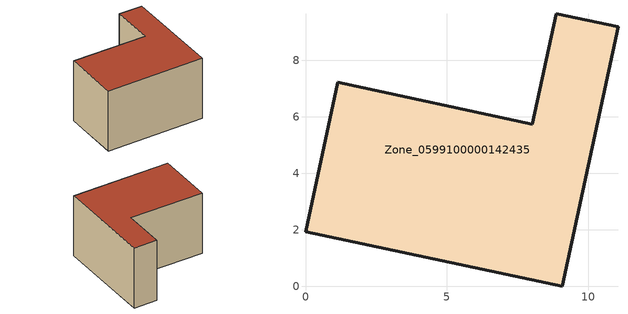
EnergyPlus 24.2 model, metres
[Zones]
Zone_0599100000142435
 floor ground (C_G): 9.09,0 0,1.93 1.14,7.23 8.03,5.73 8.88,9.65 11.06,9.18 z0
 wall outside (C_F): 8.88,9.65 8.03,5.73 1.14,7.23 0,1.93 9.09,0 11.06,9.18 8.88,9.65 z0:5.97
 roof outside (C_R): 9.09,0 11.06,9.18 8.88,9.65 8.03,5.73 1.14,7.23 0,1.93 z5.97
[BUILDING]
Pand.0599100000142435: North Axis=0; Terrain=City; Loads Convergence Tolerance Value=0.04; Temperature Convergence Tolerance Value=0.4; Solar Distribution=FullExterior; Maximum Number of Warmup Days=25; Minimum Number of Warmup Days=1
[Site:Location]
Rotterdam.The.Hague.AP_ZH_NLD Design_Conditions: Latitude=51.96; Longitude=4.45; Time Zone=1; Elevation=-4.5
[SITE:GROUNDTEMPERATURE:BUILDINGSURFACE]
18, 18, 18, 18, 18, 18, 18, 18, 18, 18, 18, 18
[MATERIAL] Thermal Absorptance=0.9; Solar Absorptance=0.7; Visible Absorptance=0.7
Name | Roughness | Thickness | Conductivity | Density | Specific Heat
G.TC.1975-1991 | MediumSmooth | 0.15 | 0.288461 | 540 | 1210
F.TC.1975-1991 | Rough | 0.3 | 0.230769 | 1920 | 840
R.TC.1975-1991 | MediumRough | 0.2 | 0.153846 | 1500 | 1000
[CONSTRUCTION]
C_G: G.TC.1975-1991
C_F: F.TC.1975-1991
C_R: R.TC.1975-1991
[ZONE]
Zone_0599100000142435: Type=1; Multiplier=1; Ceiling Height=Autocalculate; Volume=Autocalculate; Floor Area=autocalculate; Part of Total Floor Area=Yes
[ZONEINFILTRATION:DESIGNFLOWRATE]
Infil_Zone_0599100000142435: Zone or ZoneList or Space or SpaceList=Zone_0599100000142435; Schedule=AlwaysOn; Design Flow Rate Calculation Method=Flow/Area; Flow Rate per Floor Area=0.003; Constant Term Coefficient=1; Temperature Term Coefficient=0; Velocity Term Coefficient=0; Velocity Squared Term Coefficient=0
[HVACTEMPLATE:ZONE:IDEALLOADSAIRSYSTEM]
Zone_0599100000142435: Maximum Heating Supply Air Temperature=50; Minimum Cooling Supply Air Temperature=13; Maximum Heating Supply Air Humidity Ratio=0.0156; Minimum Cooling Supply Air Humidity Ratio=0.0077; Heating Limit=NoLimit; Cooling Limit=NoLimit; Dehumidification Control Type=ConstantSensibleHeatRatio; Cooling Sensible Heat Ratio=0.7; Dehumidification Setpoint=60; Humidification Control Type=None; Humidification Setpoint=30; Outdoor Air Method=None; Outdoor Air Flow Rate per Person=0.00944; Outdoor Air Flow Rate per Zone Floor Area=0; Outdoor Air Flow Rate per Zone=0; Demand Controlled Ventilation Type=None; Outdoor Air Economizer Type=NoEconomizer; Heat Recovery Type=None; Sensible Heat Recovery Effectiveness=0.7; Latent Heat Recovery Effectiveness=0.65
[ZONECONTROL:THERMOSTAT]
ThermostatControl_Zone_0599100000142435: Zone or ZoneList=Zone_0599100000142435; Control Type Schedule=DualSetpointControlType; Control 1=Thermostat_Zone_0599100000142435; Temperature Difference Between Cutout And Setpoint=0
[THERMOSTATSETPOINT:DUALSETPOINT]
Thermostat_Zone_0599100000142435: Heating Setpoint Temperature Schedule=HeatingSetpoint_Zone_0599100000142435; Cooling Setpoint Temperature Schedule=CoolingSetpoint_Zone_0599100000142435
[SCHEDULE:COMPACT]
HeatingSetpoint_Zone_0599100000142435: Through: 12/31, For: AllDays, Until: 24:00, 21
CoolingSetpoint_Zone_0599100000142435: Through: 12/31, For: AllDays, Until: 24:00, 24
DualSetpointControlType: Through: 12/31, For: AllDays, Until: 24:00, 4
AlwaysOn: Through: 12/31, For: AllDays, Until: 24:00, 1
